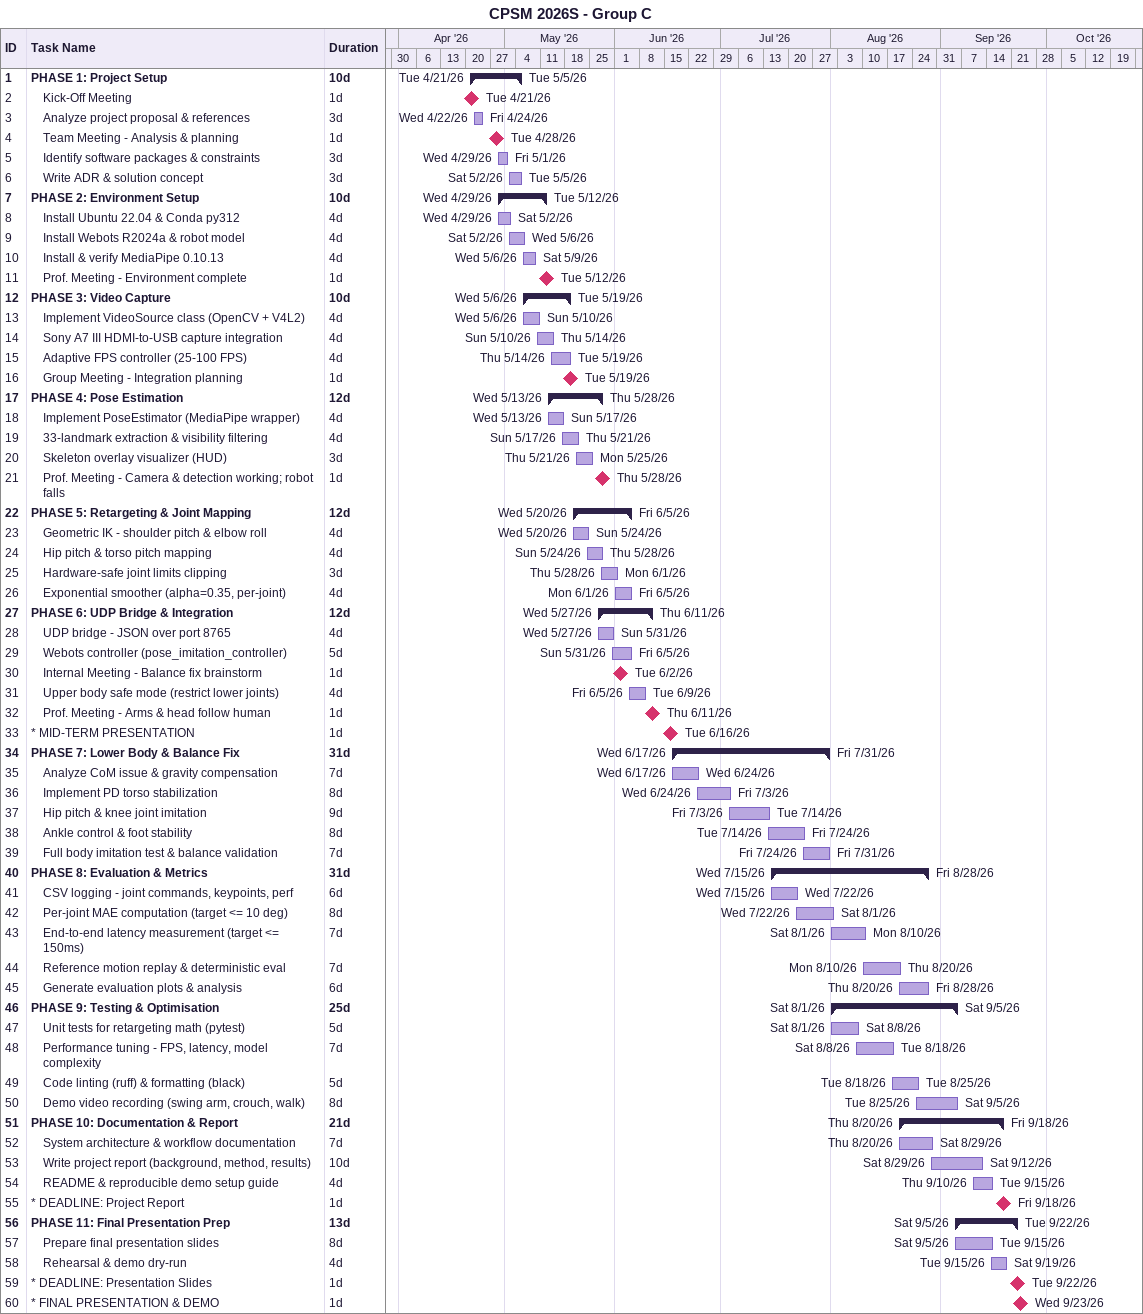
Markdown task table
CPSM 2026S - Group C

| ID | Level | Task | Duration | Start | Finish |
|---|---|---|---|---|---|
| 1 | 1 | **PHASE 1: Project Setup** | 10d | 2026-04-21 | 2026-05-05 |
| 2 | 2 | Kick-Off Meeting | 1d | 2026-04-21 | 2026-04-21 |
| 3 | 2 | Analyze project proposal & references | 3d | 2026-04-22 | 2026-04-24 |
| 4 | 2 | Team Meeting - Analysis & planning | 1d | 2026-04-28 | 2026-04-28 |
| 5 | 2 | Identify software packages & constraints | 3d | 2026-04-29 | 2026-05-01 |
| 6 | 2 | Write ADR & solution concept | 3d | 2026-05-02 | 2026-05-05 |
| 7 | 1 | **PHASE 2: Environment Setup** | 10d | 2026-04-29 | 2026-05-12 |
| 8 | 2 | Install Ubuntu 22.04 & Conda py312 | 4d | 2026-04-29 | 2026-05-02 |
| 9 | 2 | Install Webots R2024a & robot model | 4d | 2026-05-02 | 2026-05-06 |
| 10 | 2 | Install & verify MediaPipe 0.10.13 | 4d | 2026-05-06 | 2026-05-09 |
| 11 | 2 | Prof. Meeting - Environment complete | 1d | 2026-05-12 | 2026-05-12 |
| 12 | 1 | **PHASE 3: Video Capture** | 10d | 2026-05-06 | 2026-05-19 |
| 13 | 2 | Implement VideoSource class (OpenCV + V4L2) | 4d | 2026-05-06 | 2026-05-10 |
| 14 | 2 | Sony A7 III HDMI-to-USB capture integration | 4d | 2026-05-10 | 2026-05-14 |
| 15 | 2 | Adaptive FPS controller (25-100 FPS) | 4d | 2026-05-14 | 2026-05-19 |
| 16 | 2 | Group Meeting - Integration planning | 1d | 2026-05-19 | 2026-05-19 |
| 17 | 1 | **PHASE 4: Pose Estimation** | 12d | 2026-05-13 | 2026-05-28 |
| 18 | 2 | Implement PoseEstimator (MediaPipe wrapper) | 4d | 2026-05-13 | 2026-05-17 |
| 19 | 2 | 33-landmark extraction & visibility filtering | 4d | 2026-05-17 | 2026-05-21 |
| 20 | 2 | Skeleton overlay visualizer (HUD) | 3d | 2026-05-21 | 2026-05-25 |
| 21 | 2 | Prof. Meeting - Camera & detection working; robot falls | 1d | 2026-05-28 | 2026-05-28 |
| 22 | 1 | **PHASE 5: Retargeting & Joint Mapping** | 12d | 2026-05-20 | 2026-06-05 |
| 23 | 2 | Geometric IK - shoulder pitch & elbow roll | 4d | 2026-05-20 | 2026-05-24 |
| 24 | 2 | Hip pitch & torso pitch mapping | 4d | 2026-05-24 | 2026-05-28 |
| 25 | 2 | Hardware-safe joint limits clipping | 3d | 2026-05-28 | 2026-06-01 |
| 26 | 2 | Exponential smoother (alpha=0.35, per-joint) | 4d | 2026-06-01 | 2026-06-05 |
| 27 | 1 | **PHASE 6: UDP Bridge & Integration** | 12d | 2026-05-27 | 2026-06-11 |
| 28 | 2 | UDP bridge - JSON over port 8765 | 4d | 2026-05-27 | 2026-05-31 |
| 29 | 2 | Webots controller (pose_imitation_controller) | 5d | 2026-05-31 | 2026-06-05 |
| 30 | 2 | Internal Meeting - Balance fix brainstorm | 1d | 2026-06-02 | 2026-06-02 |
| 31 | 2 | Upper body safe mode (restrict lower joints) | 4d | 2026-06-05 | 2026-06-09 |
| 32 | 2 | Prof. Meeting - Arms & head follow human | 1d | 2026-06-11 | 2026-06-11 |
| 33 | 1 | * MID-TERM PRESENTATION | 1d | 2026-06-16 | 2026-06-16 |
| 34 | 1 | **PHASE 7: Lower Body & Balance Fix** | 31d | 2026-06-17 | 2026-07-31 |
| 35 | 2 | Analyze CoM issue & gravity compensation | 7d | 2026-06-17 | 2026-06-24 |
| 36 | 2 | Implement PD torso stabilization | 8d | 2026-06-24 | 2026-07-03 |
| 37 | 2 | Hip pitch & knee joint imitation | 9d | 2026-07-03 | 2026-07-14 |
| 38 | 2 | Ankle control & foot stability | 8d | 2026-07-14 | 2026-07-24 |
| 39 | 2 | Full body imitation test & balance validation | 7d | 2026-07-24 | 2026-07-31 |
| 40 | 1 | **PHASE 8: Evaluation & Metrics** | 31d | 2026-07-15 | 2026-08-28 |
| 41 | 2 | CSV logging - joint commands, keypoints, perf | 6d | 2026-07-15 | 2026-07-22 |
| 42 | 2 | Per-joint MAE computation (target <= 10 deg) | 8d | 2026-07-22 | 2026-08-01 |
| 43 | 2 | End-to-end latency measurement (target <= 150ms) | 7d | 2026-08-01 | 2026-08-10 |
| 44 | 2 | Reference motion replay & deterministic eval | 7d | 2026-08-10 | 2026-08-20 |
| 45 | 2 | Generate evaluation plots & analysis | 6d | 2026-08-20 | 2026-08-28 |
| 46 | 1 | **PHASE 9: Testing & Optimisation** | 25d | 2026-08-01 | 2026-09-05 |
| 47 | 2 | Unit tests for retargeting math (pytest) | 5d | 2026-08-01 | 2026-08-08 |
| 48 | 2 | Performance tuning - FPS, latency, model complexity | 7d | 2026-08-08 | 2026-08-18 |
| 49 | 2 | Code linting (ruff) & formatting (black) | 5d | 2026-08-18 | 2026-08-25 |
| 50 | 2 | Demo video recording (swing arm, crouch, walk) | 8d | 2026-08-25 | 2026-09-05 |
| 51 | 1 | **PHASE 10: Documentation & Report** | 21d | 2026-08-20 | 2026-09-18 |
| 52 | 2 | System architecture & workflow documentation | 7d | 2026-08-20 | 2026-08-29 |
| 53 | 2 | Write project report (background, method, results) | 10d | 2026-08-29 | 2026-09-12 |
| 54 | 2 | README & reproducible demo setup guide | 4d | 2026-09-10 | 2026-09-15 |
| 55 | 1 | * DEADLINE: Project Report | 1d | 2026-09-18 | 2026-09-18 |
| 56 | 1 | **PHASE 11: Final Presentation Prep** | 13d | 2026-09-05 | 2026-09-22 |
| 57 | 2 | Prepare final presentation slides | 8d | 2026-09-05 | 2026-09-15 |
| 58 | 2 | Rehearsal & demo dry-run | 4d | 2026-09-15 | 2026-09-19 |
| 59 | 1 | * DEADLINE: Presentation Slides | 1d | 2026-09-22 | 2026-09-22 |
| 60 | 1 | * FINAL PRESENTATION & DEMO | 1d | 2026-09-23 | 2026-09-23 |
